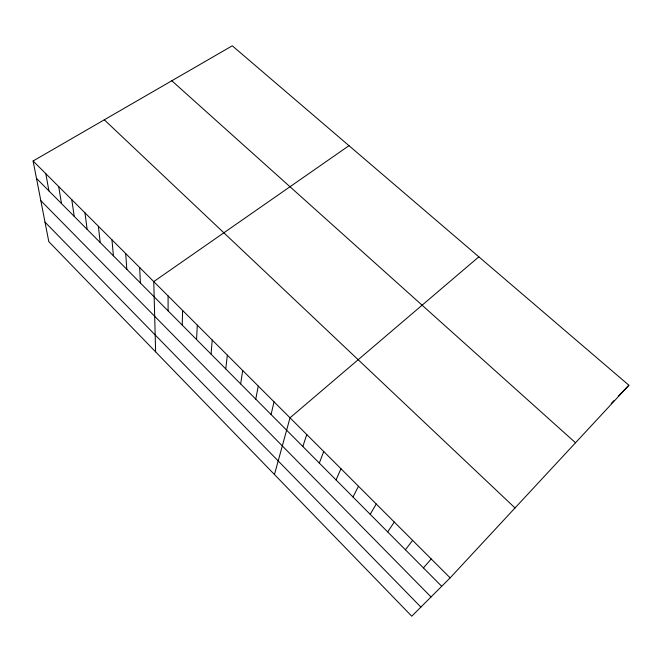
<?xml version="1.0" encoding="UTF-8"?>
<svg xmlns="http://www.w3.org/2000/svg" width="662" height="662" viewBox="0 0 662 662"><rect width="100%" height="100%" fill="white"/><g stroke="black" fill="none" stroke-linecap="round" stroke-linejoin="round"><path stroke-width="0.99" d="M182.232 325.1L182.596 310.42M196.548 339.507L197.309 325.125M211.054 354.112L212.229 340.036M225.759 368.916L227.347 355.155M240.662 383.919L242.689 370.488M255.772 399.128L258.246 386.037M271.089 414.553L274.018 401.809M274.457 474.505L290.022 417.805L478.849 256.823M302.857 446.527L306.754 434.529M319.324 463.11L323.735 451.509M336.039 479.933L340.971 468.737M352.995 497.005L358.473 486.231M370.207 514.333L376.248 503.997M387.675 531.917L394.295 522.037M405.417 549.766L412.625 540.357M423.423 567.897L431.235 558.96M450.143 577.868L628.9 385.251L232.288 45.794L33.1 160.982L48.806 241.63L411.756 616.206L450.143 577.868L33.1 160.982M611.258 403.415L614.088 400.502M618.325 396.141L628.9 385.251M348.99 145.681L153.766 281.598L155.62 351.861M171.814 80.764L575.526 442.77M104.306 119.805L515.028 507.953M36.493 178.392L441.703 586.3M40.829 200.652L431.036 596.95M44.999 222.101L420.883 607.087M45.819 173.701L48.914 190.896M58.703 186.576L61.492 203.557M71.761 199.626L74.227 216.383M84.976 212.841L87.127 229.366M98.373 226.23L100.194 242.515M111.944 239.801L113.425 255.838M125.697 253.546L126.831 269.335M139.641 267.481L140.41 283.005M168.082 295.914L168.107 310.883"/></g></svg>
